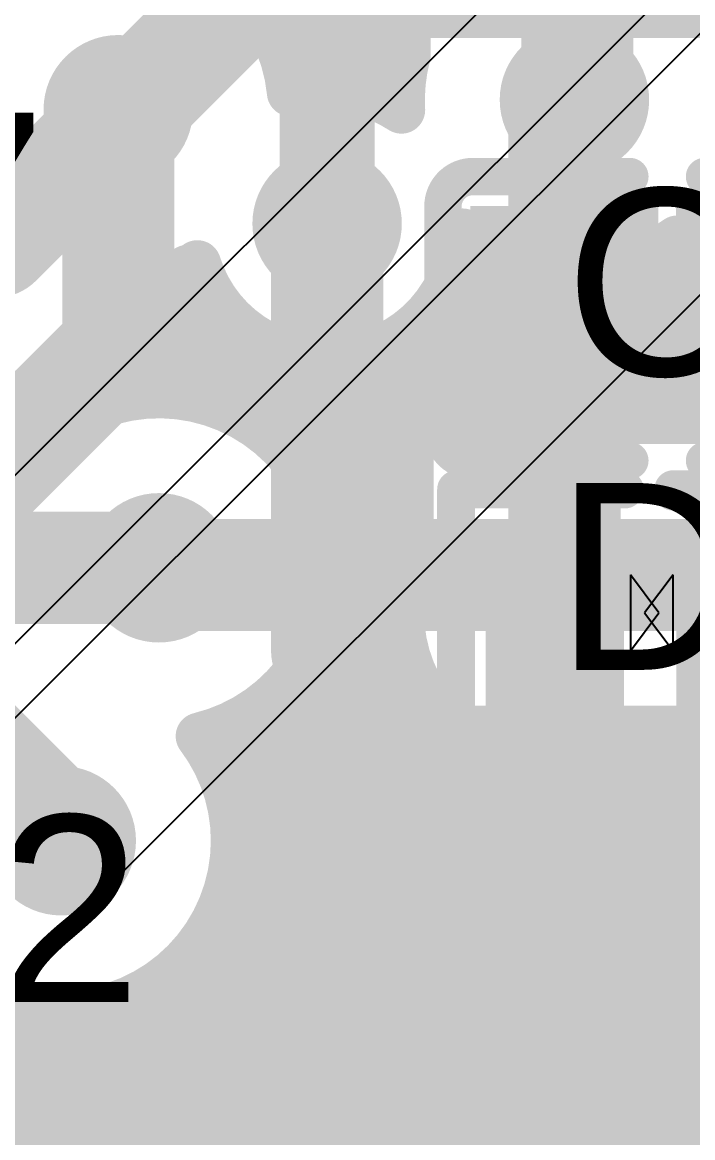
# Model space of a CAD drawing. Header units: inches. Extents: x 0 to 215, y 0 to 215.
# Drawn here: x 0.2459 to 0.3165, y 0.3897 to 0.5072 of the extents above; entities that cross this region are included whole.
import ezdxf

# ---------------------------------------------------------------- set-up
doc = ezdxf.new("R2010")
doc.units = ezdxf.units.IN
doc.header["$MEASUREMENT"] = 0
for name, color, linetype in [('BottomLayer', 5, 'Continuous'), ('BottomOverlay', 54, 'Continuous'), ('BottomSolder', 6, 'Continuous'), ('TopLayer', 1, 'Continuous'), ('TopOverlay', 2, 'Continuous'), ('TopPaste', 8, 'Continuous'), ('TopSolder', 216, 'Continuous'), ('ViaHoleLayer', 16, 'Continuous')]:
    doc.layers.add(name, color=color, linetype=linetype)
doc.styles.add('Arial', font='', dxfattribs={"height": 0.2})
doc.styles.get('Arial').set_extended_font_data('Arial')

# ---------------------------------------------------------------- blocks, each defined once
blk = doc.blocks.new('FBP4L_L1_0_W1_0_P0_65_BL_EP_9')
at = {"layer": 'TopSolder'}
for p in [(0.01713, 0.00539), (-0.0183, 0.00539), (-0.0183, -0.02218), (0.00729, -0.02218)]:
    blk.add_line(p, (-214.57936, -214.39436), dxfattribs=at)
blk = doc.blocks.new('BF82192__10')
at = {"layer": 'BottomSolder'}
blk.add_hatch(color=6, dxfattribs=at).paths.add_polyline_path([(-0.15754, -0.18707), (-0.15754, -0.14757), (-0.12592, -0.14757), (-0.12592, -0.18707)])
at = {"layer": 'BottomOverlay'}
blk.add_lwpolyline([(0.29565, -0.08636, 0.01, 0.01, -1), (-0.2949, -0.08636, 0.01, 0.01, 0)], format="xyseb", dxfattribs=at)
blk.add_lwpolyline([(0.29565, -0.08636, 0.01, 0.01, -1), (-0.2949, -0.08636, 0.01, 0.01, 0)], format="xyseb", dxfattribs=at)
blk = doc.blocks.new('D0201_BI_A_59')
at = {"layer": 'TopLayer'}
for points in [[(-0.01523, 0.00789), (-0.0046, 0.00789), (-0.0046, -0.00786), (-0.01523, -0.00786)], [(0.00485, 0.00789), (0.01548, 0.00789), (0.01548, -0.00786), (0.00485, -0.00786)]]:
    blk.add_hatch(color=1, dxfattribs=at).paths.add_polyline_path(points)
at = {"layer": 'TopPaste'}
for points in [[(-0.01523, 0.00789), (-0.0046, 0.00789), (-0.0046, -0.00786), (-0.01523, -0.00786)], [(0.00485, 0.00789), (0.01548, 0.00789), (0.01548, -0.00786), (0.00485, -0.00786)]]:
    blk.add_hatch(color=8, dxfattribs=at).paths.add_polyline_path(points)
at = {"layer": 'TopSolder'}
for points in [[(-0.0172, 0.00986), (-0.00263, 0.00986), (-0.00263, -0.00983), (-0.0172, -0.00983)], [(0.00288, 0.00986), (0.01745, 0.00986), (0.01745, -0.00983), (0.00288, -0.00983)]]:
    blk.add_hatch(color=216, dxfattribs=at).paths.add_polyline_path(points)
at = {"layer": 'TopOverlay'}
for p, q in [((0.00103, 0.00001), (-0.00197, 0.00401)), ((-0.00197, 0.00401), (-0.00197, -0.00399)), ((0.00253, 0.00401), (-0.00047, 0.00001)), ((0.00253, -0.00399), (0.00253, 0.00401)), ((-0.00197, -0.00399), (0.00103, 0.00001)), ((-0.00047, 0.00001), (0.00253, -0.00399))]:
    blk.add_line(p, q, dxfattribs=at)
for points in [[(-0.02032, 0.01301, 0.004, 0.004, 0), (-0.00257, 0.01301, 0.004, 0.004, 0)], [(-0.02032, 0.01001, 0.004, 0.004, 0), (-0.02032, 0.01301, 0.004, 0.004, 0)], [(0.00252, 0.01279, 0.004, 0.004, 0), (0.00257, 0.01304, 0.004, 0.004, 0)], [(0.00257, 0.01304, 0.004, 0.004, 0), (0.02032, 0.01304, 0.004, 0.004, 0)], [(0.02032, -0.01001, 0.004, 0.004, 0), (0.02032, 0.01304, 0.004, 0.004, 0)], [(-0.02032, -0.01304, 0.004, 0.004, 0), (-0.02032, 0.01001, 0.004, 0.004, 0)], [(0.02032, -0.01301, 0.004, 0.004, 0), (0.02032, -0.01001, 0.004, 0.004, 0)], [(-0.02032, -0.01304, 0.004, 0.004, 0), (-0.00257, -0.01304, 0.004, 0.004, 0)], [(-0.00257, -0.01304, 0.004, 0.004, 0), (-0.00252, -0.01279, 0.004, 0.004, 0)], [(0.00257, -0.01301, 0.004, 0.004, 0), (0.02032, -0.01301, 0.004, 0.004, 0)]]:
    blk.add_lwpolyline(points, format="xyseb", dxfattribs=at)
for points in [[(-0.02132, 0.01301, 0.002, 0.002, 1), (-0.01932, 0.01301, 0.002, 0.002, 1)], [(-0.02132, 0.01301, 0.002, 0.002, 1), (-0.01932, 0.01301, 0.002, 0.002, 1)], [(-0.00357, 0.01301, 0.002, 0.002, 1), (-0.00157, 0.01301, 0.002, 0.002, 1)], [(0.00152, 0.01279, 0.002, 0.002, 1), (0.00352, 0.01279, 0.002, 0.002, 1)], [(0.00157, 0.01304, 0.002, 0.002, 1), (0.00357, 0.01304, 0.002, 0.002, 1)], [(0.00157, 0.01304, 0.002, 0.002, 1), (0.00357, 0.01304, 0.002, 0.002, 1)], [(0.01932, 0.01304, 0.002, 0.002, 1), (0.02132, 0.01304, 0.002, 0.002, 1)], [(0.01932, 0.01304, 0.002, 0.002, 1), (0.02132, 0.01304, 0.002, 0.002, 1)], [(-0.02132, 0.01001, 0.002, 0.002, 1), (-0.01932, 0.01001, 0.002, 0.002, 1)], [(-0.02132, 0.01001, 0.002, 0.002, 1), (-0.01932, 0.01001, 0.002, 0.002, 1)], [(0.01932, -0.01001, 0.002, 0.002, 1), (0.02132, -0.01001, 0.002, 0.002, 1)], [(0.01932, -0.01001, 0.002, 0.002, 1), (0.02132, -0.01001, 0.002, 0.002, 1)], [(-0.02132, -0.01304, 0.002, 0.002, 1), (-0.01932, -0.01304, 0.002, 0.002, 1)], [(-0.02132, -0.01304, 0.002, 0.002, 1), (-0.01932, -0.01304, 0.002, 0.002, 1)], [(-0.00357, -0.01304, 0.002, 0.002, 1), (-0.00157, -0.01304, 0.002, 0.002, 1)], [(-0.00357, -0.01304, 0.002, 0.002, 1), (-0.00157, -0.01304, 0.002, 0.002, 1)], [(-0.00352, -0.01279, 0.002, 0.002, 1), (-0.00152, -0.01279, 0.002, 0.002, 1)], [(0.00157, -0.01301, 0.002, 0.002, 1), (0.00357, -0.01301, 0.002, 0.002, 1)], [(0.01932, -0.01301, 0.002, 0.002, 1), (0.02132, -0.01301, 0.002, 0.002, 1)], [(0.01932, -0.01301, 0.002, 0.002, 1), (0.02132, -0.01301, 0.002, 0.002, 1)]]:
    blk.add_lwpolyline(points, format="xyseb", close=True, dxfattribs=at)
blk = doc.blocks.new('C0201_71')
at = {"layer": 'TopLayer'}
for points in [[(-0.01673, 0.00787), (-0.00492, 0.00787), (-0.00492, -0.00787), (-0.01673, -0.00787)], [(0.00492, 0.00787), (0.01673, 0.00787), (0.01673, -0.00787), (0.00492, -0.00787)]]:
    blk.add_hatch(color=1, dxfattribs=at).paths.add_polyline_path(points)
at = {"layer": 'TopPaste'}
for points in [[(-0.01673, 0.00787), (-0.00492, 0.00787), (-0.00492, -0.00787), (-0.01673, -0.00787)], [(0.00492, 0.00787), (0.01673, 0.00787), (0.01673, -0.00787), (0.00492, -0.00787)]]:
    blk.add_hatch(color=8, dxfattribs=at).paths.add_polyline_path(points)
at = {"layer": 'TopSolder'}
for points in [[(-0.02073, 0.01187), (-0.00092, 0.01187), (-0.00092, -0.01187), (-0.02073, -0.01187)], [(0.00092, 0.01187), (0.02073, 0.01187), (0.02073, -0.01187), (0.00092, -0.01187)]]:
    blk.add_hatch(color=216, dxfattribs=at).paths.add_polyline_path(points)
at = {"layer": 'TopOverlay'}
for points in [[(-0.02362, 0.01181, 0.00394, 0.00394, -0.414214), (-0.02047, 0.01496, 0.00394, 0.00394, 0)], [(-0.02047, 0.01496, 0.00394, 0.00394, 0), (-0.01969, 0.01496, 0.00394, 0.00394, 0)], [(-0.01969, 0.01496, 0.00394, 0.00394, 0), (-0.00394, 0.01496, 0.00394, 0.00394, 0)], [(0.00394, 0.01496, 0.00394, 0.00394, 0), (0.01969, 0.01496, 0.00394, 0.00394, 0)], [(0.01969, 0.01496, 0.00394, 0.00394, 0), (0.02047, 0.01496, 0.00394, 0.00394, 0)], [(0.02047, 0.01496, 0.00394, 0.00394, -0.414214), (0.02362, 0.01181, 0.00394, 0.00394, 0)], [(-0.02362, -0.01181, 0.00394, 0.00394, 0), (-0.02362, 0.01181, 0.00394, 0.00394, 0)], [(0.02362, -0.01181, 0.00394, 0.00394, 0), (0.02362, 0.01181, 0.00394, 0.00394, 0)], [(-0.02047, -0.01496, 0.00394, 0.00394, -0.414214), (-0.02362, -0.01181, 0.00394, 0.00394, 0)], [(0.02362, -0.01181, 0.00394, 0.00394, -0.414214), (0.02047, -0.01496, 0.00394, 0.00394, 0)], [(-0.02047, -0.01496, 0.00394, 0.00394, 0), (-0.01969, -0.01496, 0.00394, 0.00394, 0)], [(-0.01969, -0.01496, 0.00394, 0.00394, 0), (-0.00394, -0.01496, 0.00394, 0.00394, 0)], [(0.00394, -0.01496, 0.00394, 0.00394, 0), (0.01969, -0.01496, 0.00394, 0.00394, 0)], [(0.01969, -0.01496, 0.00394, 0.00394, 0), (0.02047, -0.01496, 0.00394, 0.00394, 0)]]:
    blk.add_lwpolyline(points, format="xyseb", dxfattribs=at)
for points in [[(-0.02146, 0.01496, 0.00197, 0.00197, 1), (-0.01949, 0.01496, 0.00197, 0.00197, 1)], [(-0.02146, 0.01496, 0.00197, 0.00197, 1), (-0.01949, 0.01496, 0.00197, 0.00197, 1)], [(-0.02067, 0.01496, 0.00197, 0.00197, 1), (-0.0187, 0.01496, 0.00197, 0.00197, 1)], [(-0.02067, 0.01496, 0.00197, 0.00197, 1), (-0.0187, 0.01496, 0.00197, 0.00197, 1)], [(-0.00492, 0.01496, 0.00197, 0.00197, 1), (-0.00295, 0.01496, 0.00197, 0.00197, 1)], [(0.00295, 0.01496, 0.00197, 0.00197, 1), (0.00492, 0.01496, 0.00197, 0.00197, 1)], [(0.0187, 0.01496, 0.00197, 0.00197, 1), (0.02067, 0.01496, 0.00197, 0.00197, 1)], [(0.0187, 0.01496, 0.00197, 0.00197, 1), (0.02067, 0.01496, 0.00197, 0.00197, 1)], [(0.01949, 0.01496, 0.00197, 0.00197, 1), (0.02146, 0.01496, 0.00197, 0.00197, 1)], [(0.01949, 0.01496, 0.00197, 0.00197, 1), (0.02146, 0.01496, 0.00197, 0.00197, 1)], [(-0.02461, 0.01181, 0.00197, 0.00197, 1), (-0.02264, 0.01181, 0.00197, 0.00197, 1)], [(-0.02461, 0.01181, 0.00197, 0.00197, 1), (-0.02264, 0.01181, 0.00197, 0.00197, 1)], [(0.02264, 0.01181, 0.00197, 0.00197, 1), (0.02461, 0.01181, 0.00197, 0.00197, 1)], [(0.02264, 0.01181, 0.00197, 0.00197, 1), (0.02461, 0.01181, 0.00197, 0.00197, 1)], [(-0.02461, -0.01181, 0.00197, 0.00197, 1), (-0.02264, -0.01181, 0.00197, 0.00197, 1)], [(-0.02461, -0.01181, 0.00197, 0.00197, 1), (-0.02264, -0.01181, 0.00197, 0.00197, 1)], [(0.02264, -0.01181, 0.00197, 0.00197, 1), (0.02461, -0.01181, 0.00197, 0.00197, 1)], [(0.02264, -0.01181, 0.00197, 0.00197, 1), (0.02461, -0.01181, 0.00197, 0.00197, 1)], [(-0.02146, -0.01496, 0.00197, 0.00197, 1), (-0.01949, -0.01496, 0.00197, 0.00197, 1)], [(-0.02146, -0.01496, 0.00197, 0.00197, 1), (-0.01949, -0.01496, 0.00197, 0.00197, 1)], [(-0.02067, -0.01496, 0.00197, 0.00197, 1), (-0.0187, -0.01496, 0.00197, 0.00197, 1)], [(-0.02067, -0.01496, 0.00197, 0.00197, 1), (-0.0187, -0.01496, 0.00197, 0.00197, 1)], [(-0.00492, -0.01496, 0.00197, 0.00197, 1), (-0.00295, -0.01496, 0.00197, 0.00197, 1)], [(0.00295, -0.01496, 0.00197, 0.00197, 1), (0.00492, -0.01496, 0.00197, 0.00197, 1)], [(0.0187, -0.01496, 0.00197, 0.00197, 1), (0.02067, -0.01496, 0.00197, 0.00197, 1)], [(0.0187, -0.01496, 0.00197, 0.00197, 1), (0.02067, -0.01496, 0.00197, 0.00197, 1)], [(0.01949, -0.01496, 0.00197, 0.00197, 1), (0.02146, -0.01496, 0.00197, 0.00197, 1)], [(0.01949, -0.01496, 0.00197, 0.00197, 1), (0.02146, -0.01496, 0.00197, 0.00197, 1)]]:
    blk.add_lwpolyline(points, format="xyseb", close=True, dxfattribs=at)

msp = doc.modelspace()

# ---------------------------------------------------------------- hatches: boundary and pattern name
at = {"layer": 'BottomLayer'}
h = msp.add_hatch(color=5, dxfattribs=at)
edge = h.paths.add_edge_path()
edge.add_arc((0.30405, 0.49905), 0.00787, 0, 360)
h = msp.add_hatch(color=5, dxfattribs=at)
edge = h.paths.add_edge_path()
edge.add_arc((0.256, 0.498), 0.00787, 0, 360)
h = msp.add_hatch(color=5, dxfattribs=at)
edge = h.paths.add_edge_path()
edge.add_arc((0.278, 0.486), 0.00787, 0, 360)
h = msp.add_hatch(color=5, dxfattribs=at)
edge = h.paths.add_edge_path()
edge.add_arc((0.26028, 0.44975), 0.00787, 0, 360)
h = msp.add_hatch(color=5, dxfattribs=at)
edge = h.paths.add_edge_path()
edge.add_arc((0.25, 0.421), 0.00787, 0, 360)
at = {"layer": 'TopLayer'}
h = msp.add_hatch(color=1, dxfattribs=at)
edge = h.paths.add_edge_path()
edge.add_arc((0.30405, 0.49905), 0.00787, 0, 360)
h = msp.add_hatch(color=1, dxfattribs=at)
edge = h.paths.add_edge_path()
edge.add_arc((0.256, 0.498), 0.00787, 0, 360)
h = msp.add_hatch(color=1, dxfattribs=at)
edge = h.paths.add_edge_path()
edge.add_arc((0.278, 0.486), 0.00787, 0, 360)
h = msp.add_hatch(color=1, dxfattribs=at)
edge = h.paths.add_edge_path()
edge.add_arc((0.26028, 0.44975), 0.00787, 0, 360)
h = msp.add_hatch(color=1, dxfattribs=at)
edge = h.paths.add_edge_path()
edge.add_arc((0.25, 0.421), 0.00787, 0, 360)
at = {"layer": 'ViaHoleLayer'}
h = msp.add_hatch(color=16, dxfattribs=at)
edge = h.paths.add_edge_path()
edge.add_arc((0.30405, 0.49905), 0.00394, 0, 360)
h = msp.add_hatch(color=16, dxfattribs=at)
edge = h.paths.add_edge_path()
edge.add_arc((0.256, 0.498), 0.00394, 0, 360)
h = msp.add_hatch(color=16, dxfattribs=at)
edge = h.paths.add_edge_path()
edge.add_arc((0.278, 0.486), 0.00394, 0, 360)
h = msp.add_hatch(color=16, dxfattribs=at)
edge = h.paths.add_edge_path()
edge.add_arc((0.26028, 0.44975), 0.00394, 0, 360)
h = msp.add_hatch(color=16, dxfattribs=at)
edge = h.paths.add_edge_path()
edge.add_arc((0.25, 0.421), 0.00394, 0, 360)

# ---------------------------------------------------------------- linework, layer by layer
at = {"layer": 'BottomLayer'}
for points in [[(0.2864, 0.50368, 0.005, 0.005, 0), (0.2864, 0.54748, 0.005, 0.005, 0)], [(0.30435, 0.49935, 0.01181, 0.01181, 0), (0.30435, 0.525, 0.01181, 0.01181, 0)], [(0.23972, 0.48976, 0.005, 0.005, -1.204942), (0.27416, 0.49979, 0.005, 0.005, 0)], [(0.27241, 0.50598, 0.005, 0.005, 0), (0.2864, 0.50598, 0.005, 0.005, 0)], [(0.28583, 0.49798, 0.005, 0.005, -0.079023), (0.2864, 0.50368, 0.005, 0.005, 0)], [(0.30405, 0.49905, 0.01181, 0.01181, 0), (0.30435, 0.49935, 0.01181, 0.01181, 0)], [(0.27381, 0.50196, 0.005, 0.005, 0), (0.28603, 0.50196, 0.005, 0.005, 0)], [(0.256, 0.473, 0.01181, 0.01181, 0), (0.256, 0.498, 0.01181, 0.01181, 0)], [(0.27416, 0.49979, 0.005, 0.005, -0.215909), (0.28583, 0.49798, 0.005, 0.005, 0)], [(0.278, 0.486, 0.01, 0.01, 0), (0.278, 0.49781, 0.01, 0.01, 0)], [(0.34325, 0.4897, 0.005, 0.005, -0.490876), (0.31488, 0.48436, 0.005, 0.005, 0)], [(0.278, 0.47419, 0.01, 0.01, 0), (0.278, 0.486, 0.01, 0.01, 0)], [(0.29228, 0.4851, 0.005, 0.005, -0.520274), (0.27228, 0.47288, 0.005, 0.005, 0)], [(0.31488, 0.48436, 0.005, 0.005, -0.347013), (0.29228, 0.4851, 0.005, 0.005, 0)], [(0.29171, 0.48188, 0.005, 0.005, 0), (0.29785, 0.48188, 0.005, 0.005, 0)], [(0.31025, 0.48188, 0.005, 0.005, 0), (0.31844, 0.48188, 0.005, 0.005, 0)], [(0.28978, 0.47787, 0.005, 0.005, 0), (0.40985, 0.47787, 0.005, 0.005, 0)], [(0.238, 0.455, 0.01181, 0.01181, 0), (0.256, 0.473, 0.01181, 0.01181, 0)], [(0.28557, 0.47385, 0.005, 0.005, 0), (0.40583, 0.47385, 0.005, 0.005, 0)], [(0.27228, 0.47288, 0.005, 0.005, -0.122322), (0.27033, 0.46528, 0.005, 0.005, 0)], [(0.27228, 0.47288, 0.005, 0.005, -0.122322), (0.27033, 0.46528, 0.005, 0.005, 0)], [(0.27197, 0.46984, 0.005, 0.005, 0), (0.40181, 0.46984, 0.005, 0.005, 0)], [(0.27033, 0.46528, 0.005, 0.005, 0), (0.39726, 0.46528, 0.005, 0.005, 0)], [(0.27061, 0.46582, 0.005, 0.005, 0), (0.3978, 0.46582, 0.005, 0.005, 0)], [(0.26028, 0.44975, 0.01181, 0.01181, 0), (0.26104, 0.449, 0.01181, 0.01181, 0)], [(0.26104, 0.449, 0.01181, 0.01181, 0), (0.404, 0.449, 0.01181, 0.01181, 0)], [(0.238, 0.43407, 0.01181, 0.01181, 0), (0.25, 0.42207, 0.01181, 0.01181, 0)], [(0.26683, 0.43272, 0.005, 0.005, 0), (0.38693, 0.43272, 0.005, 0.005, 0)], [(0.26455, 0.43201, 0.005, 0.005, -0.163378), (0.26825, 0.421, 0.005, 0.005, 0)], [(0.26605, 0.42968, 0.005, 0.005, 0), (0.38147, 0.42968, 0.005, 0.005, 0)], [(0.25, 0.421, 0.01181, 0.01181, 0), (0.25, 0.42207, 0.01181, 0.01181, 0)], [(0.26764, 0.42566, 0.005, 0.005, 0), (0.37834, 0.42566, 0.005, 0.005, 0)], [(0.26824, 0.42165, 0.005, 0.005, 0), (0.37694, 0.42165, 0.005, 0.005, 0)], [(0.26825, 0.421, 0.005, 0.005, -0.890162), (0.23224, 0.4168, 0.005, 0.005, 0)], [(0.26793, 0.41763, 0.005, 0.005, 0), (0.34191, 0.41763, 0.005, 0.005, 0)], [(0.26669, 0.41362, 0.005, 0.005, 0), (0.34191, 0.41362, 0.005, 0.005, 0)], [(0.26425, 0.4096, 0.005, 0.005, 0), (0.34191, 0.4096, 0.005, 0.005, 0)], [(0.25977, 0.40559, 0.005, 0.005, 0), (0.34191, 0.40559, 0.005, 0.005, 0)], [(0.24046, 0.40157, 0.005, 0.005, 0), (0.34191, 0.40157, 0.005, 0.005, 0)], [(0.24178, 0.40009, 0.005, 0.005, 0), (0.26628, 0.37819, 0.005, 0.005, 0)], [(0.24462, 0.39755, 0.005, 0.005, 0), (0.34191, 0.39755, 0.005, 0.005, 0)], [(0.24911, 0.39354, 0.005, 0.005, 0), (0.34191, 0.39354, 0.005, 0.005, 0)], [(0.2536, 0.38952, 0.005, 0.005, 0), (0.34191, 0.38952, 0.005, 0.005, 0)]]:
    msp.add_lwpolyline(points, format="xyseb", dxfattribs=at)
for points in [[(0.27116, 0.50598, 0.0025, 0.0025, 1), (0.27366, 0.50598, 0.0025, 0.0025, 1)], [(0.28515, 0.50598, 0.0025, 0.0025, 1), (0.28765, 0.50598, 0.0025, 0.0025, 1)], [(0.28515, 0.50368, 0.0025, 0.0025, 1), (0.28765, 0.50368, 0.0025, 0.0025, 1)], [(0.28515, 0.50368, 0.0025, 0.0025, 1), (0.28765, 0.50368, 0.0025, 0.0025, 1)], [(0.30139, 0.49935, 0.00591, 0.00591, 1), (0.3073, 0.49935, 0.00591, 0.00591, 1)], [(0.30139, 0.49935, 0.00591, 0.00591, 1), (0.3073, 0.49935, 0.00591, 0.00591, 1)], [(0.27256, 0.50196, 0.0025, 0.0025, 1), (0.27506, 0.50196, 0.0025, 0.0025, 1)], [(0.28478, 0.50196, 0.0025, 0.0025, 1), (0.28728, 0.50196, 0.0025, 0.0025, 1)], [(0.30109, 0.49905, 0.00591, 0.00591, 1), (0.307, 0.49905, 0.00591, 0.00591, 1)], [(0.25305, 0.498, 0.00591, 0.00591, 1), (0.25895, 0.498, 0.00591, 0.00591, 1)], [(0.27291, 0.49979, 0.0025, 0.0025, 1), (0.27541, 0.49979, 0.0025, 0.0025, 1)], [(0.27291, 0.49979, 0.0025, 0.0025, 1), (0.27541, 0.49979, 0.0025, 0.0025, 1)], [(0.2755, 0.49781, 0.005, 0.005, 1), (0.2805, 0.49781, 0.005, 0.005, 1)], [(0.28458, 0.49798, 0.0025, 0.0025, 1), (0.28708, 0.49798, 0.0025, 0.0025, 1)], [(0.28458, 0.49798, 0.0025, 0.0025, 1), (0.28708, 0.49798, 0.0025, 0.0025, 1)], [(0.2755, 0.486, 0.005, 0.005, 1), (0.2805, 0.486, 0.005, 0.005, 1)], [(0.2755, 0.486, 0.005, 0.005, 1), (0.2805, 0.486, 0.005, 0.005, 1)], [(0.29103, 0.4851, 0.0025, 0.0025, 1), (0.29353, 0.4851, 0.0025, 0.0025, 1)], [(0.29103, 0.4851, 0.0025, 0.0025, 1), (0.29353, 0.4851, 0.0025, 0.0025, 1)], [(0.31363, 0.48436, 0.0025, 0.0025, 1), (0.31613, 0.48436, 0.0025, 0.0025, 1)], [(0.31363, 0.48436, 0.0025, 0.0025, 1), (0.31613, 0.48436, 0.0025, 0.0025, 1)], [(0.29046, 0.48188, 0.0025, 0.0025, 1), (0.29296, 0.48188, 0.0025, 0.0025, 1)], [(0.2966, 0.48188, 0.0025, 0.0025, 1), (0.2991, 0.48188, 0.0025, 0.0025, 1)], [(0.309, 0.48188, 0.0025, 0.0025, 1), (0.3115, 0.48188, 0.0025, 0.0025, 1)], [(0.31719, 0.48188, 0.0025, 0.0025, 1), (0.31969, 0.48188, 0.0025, 0.0025, 1)], [(0.28853, 0.47787, 0.0025, 0.0025, 1), (0.29103, 0.47787, 0.0025, 0.0025, 1)], [(0.25305, 0.473, 0.00591, 0.00591, 1), (0.25895, 0.473, 0.00591, 0.00591, 1)], [(0.25305, 0.473, 0.00591, 0.00591, 1), (0.25895, 0.473, 0.00591, 0.00591, 1)], [(0.2755, 0.47419, 0.005, 0.005, 1), (0.2805, 0.47419, 0.005, 0.005, 1)], [(0.28432, 0.47385, 0.0025, 0.0025, 1), (0.28682, 0.47385, 0.0025, 0.0025, 1)], [(0.27103, 0.47288, 0.0025, 0.0025, 1), (0.27353, 0.47288, 0.0025, 0.0025, 1)], [(0.27103, 0.47288, 0.0025, 0.0025, 1), (0.27353, 0.47288, 0.0025, 0.0025, 1)], [(0.27103, 0.47288, 0.0025, 0.0025, 1), (0.27353, 0.47288, 0.0025, 0.0025, 1)], [(0.27072, 0.46984, 0.0025, 0.0025, 1), (0.27322, 0.46984, 0.0025, 0.0025, 1)], [(0.26908, 0.46528, 0.0025, 0.0025, 1), (0.27158, 0.46528, 0.0025, 0.0025, 1)], [(0.26908, 0.46528, 0.0025, 0.0025, 1), (0.27158, 0.46528, 0.0025, 0.0025, 1)], [(0.26908, 0.46528, 0.0025, 0.0025, 1), (0.27158, 0.46528, 0.0025, 0.0025, 1)], [(0.26936, 0.46582, 0.0025, 0.0025, 1), (0.27186, 0.46582, 0.0025, 0.0025, 1)], [(0.25733, 0.44975, 0.00591, 0.00591, 1), (0.26324, 0.44975, 0.00591, 0.00591, 1)], [(0.25808, 0.449, 0.00591, 0.00591, 1), (0.26399, 0.449, 0.00591, 0.00591, 1)], [(0.25808, 0.449, 0.00591, 0.00591, 1), (0.26399, 0.449, 0.00591, 0.00591, 1)], [(0.26558, 0.43272, 0.0025, 0.0025, 1), (0.26808, 0.43272, 0.0025, 0.0025, 1)], [(0.2633, 0.43201, 0.0025, 0.0025, 1), (0.2658, 0.43201, 0.0025, 0.0025, 1)], [(0.2648, 0.42968, 0.0025, 0.0025, 1), (0.2673, 0.42968, 0.0025, 0.0025, 1)], [(0.24705, 0.42207, 0.00591, 0.00591, 1), (0.25295, 0.42207, 0.00591, 0.00591, 1)], [(0.24705, 0.42207, 0.00591, 0.00591, 1), (0.25295, 0.42207, 0.00591, 0.00591, 1)], [(0.26639, 0.42566, 0.0025, 0.0025, 1), (0.26889, 0.42566, 0.0025, 0.0025, 1)], [(0.24705, 0.421, 0.00591, 0.00591, 1), (0.25295, 0.421, 0.00591, 0.00591, 1)], [(0.26699, 0.42165, 0.0025, 0.0025, 1), (0.26949, 0.42165, 0.0025, 0.0025, 1)], [(0.267, 0.421, 0.0025, 0.0025, 1), (0.2695, 0.421, 0.0025, 0.0025, 1)], [(0.267, 0.421, 0.0025, 0.0025, 1), (0.2695, 0.421, 0.0025, 0.0025, 1)], [(0.26668, 0.41763, 0.0025, 0.0025, 1), (0.26918, 0.41763, 0.0025, 0.0025, 1)], [(0.26544, 0.41362, 0.0025, 0.0025, 1), (0.26794, 0.41362, 0.0025, 0.0025, 1)], [(0.263, 0.4096, 0.0025, 0.0025, 1), (0.2655, 0.4096, 0.0025, 0.0025, 1)], [(0.25852, 0.40559, 0.0025, 0.0025, 1), (0.26102, 0.40559, 0.0025, 0.0025, 1)], [(0.24337, 0.39755, 0.0025, 0.0025, 1), (0.24587, 0.39755, 0.0025, 0.0025, 1)], [(0.24786, 0.39354, 0.0025, 0.0025, 1), (0.25036, 0.39354, 0.0025, 0.0025, 1)], [(0.25235, 0.38952, 0.0025, 0.0025, 1), (0.25485, 0.38952, 0.0025, 0.0025, 1)]]:
    msp.add_lwpolyline(points, format="xyseb", close=True, dxfattribs=at)
at = {"layer": 'TopLayer'}
for points in [[(0.24314, 0.48414, 0.01181, 0.01181, 0), (0.29, 0.531, 0.01181, 0.01181, 0)], [(0.31617, 0.51269, 0.005, 0.005, -0.615244), (0.34525, 0.498, 0.005, 0.005, 0)], [(0.30405, 0.49798, 0.01181, 0.01181, 0), (0.30405, 0.49905, 0.01181, 0.01181, 0)], [(0.303, 0.49693, 0.01181, 0.01181, 0), (0.30405, 0.49798, 0.01181, 0.01181, 0)], [(0.303, 0.44738, 0.01181, 0.01181, 0), (0.303, 0.49693, 0.01181, 0.01181, 0)], [(0.278, 0.441, 0.01181, 0.01181, 0), (0.278, 0.486, 0.01181, 0.01181, 0)], [(0.21414, 0.48414, 0.01181, 0.01181, 0), (0.24314, 0.48414, 0.01181, 0.01181, 0)], [(0.278, 0.47419, 0.01, 0.01, 0), (0.278, 0.486, 0.01, 0.01, 0)], [(0.28672, 0.47465, 0.005, 0.005, -0.522382), (0.26433, 0.48176, 0.005, 0.005, 0)], [(0.25468, 0.47266, 0.005, 0.005, 0), (0.2633, 0.48127, 0.005, 0.005, 0)], [(0.25989, 0.47787, 0.005, 0.005, 0), (0.26622, 0.47787, 0.005, 0.005, 0)], [(0.28672, 0.452, 0.005, 0.005, 0), (0.28672, 0.47465, 0.005, 0.005, 0)], [(0.25588, 0.47385, 0.005, 0.005, 0), (0.27043, 0.47385, 0.005, 0.005, 0)], [(0.25468, 0.47266, 0.005, 0.005, -0.199638), (0.24314, 0.46786, 0.005, 0.005, 0)], [(0.25465, 0.47262, 0.005, 0.005, -0.198912), (0.24314, 0.46786, 0.005, 0.005, 0)], [(0.25092, 0.46984, 0.005, 0.005, 0), (0.28672, 0.46984, 0.005, 0.005, 0)], [(0.25204, 0.46603, 0.005, 0.005, -0.559216), (0.27853, 0.44975, 0.005, 0.005, 0)], [(0.23914, 0.46603, 0.005, 0.005, 0), (0.25204, 0.46603, 0.005, 0.005, 0)], [(0.26893, 0.46582, 0.005, 0.005, 0), (0.28672, 0.46582, 0.005, 0.005, 0)], [(0.27398, 0.46181, 0.005, 0.005, 0), (0.28672, 0.46181, 0.005, 0.005, 0)], [(0.27667, 0.45779, 0.005, 0.005, 0), (0.28672, 0.45779, 0.005, 0.005, 0)], [(0.27808, 0.45377, 0.005, 0.005, 0), (0.28672, 0.45377, 0.005, 0.005, 0)], [(0.23656, 0.44975, 0.01181, 0.01181, 0), (0.26028, 0.44975, 0.01181, 0.01181, 0)], [(0.28572, 0.44638, 0.005, 0.005, -0.08831), (0.28672, 0.452, 0.005, 0.005, 0)], [(0.28572, 0.44638, 0.005, 0.005, -0.08831), (0.28672, 0.452, 0.005, 0.005, 0)], [(0.302, 0.44638, 0.01181, 0.01181, 0), (0.303, 0.44738, 0.01181, 0.01181, 0)], [(0.27853, 0.44975, 0.005, 0.005, -0.346645), (0.26455, 0.43201, 0.005, 0.005, 0)], [(0.27853, 0.44976, 0.005, 0.005, 0), (0.28608, 0.44976, 0.005, 0.005, 0)], [(0.302, 0.445, 0.01181, 0.01181, 0), (0.302, 0.44638, 0.01181, 0.01181, 0)], [(0.27809, 0.44574, 0.005, 0.005, 0), (0.28572, 0.44574, 0.005, 0.005, 0)], [(0.278, 0.441, 0.01181, 0.01181, 0), (0.296, 0.423, 0.01181, 0.01181, 0)], [(0.29025, 0.43373, 0.005, 0.005, -0.193426), (0.28572, 0.445, 0.005, 0.005, 0)], [(0.27667, 0.44173, 0.005, 0.005, 0), (0.28605, 0.44173, 0.005, 0.005, 0)], [(0.27399, 0.43771, 0.005, 0.005, 0), (0.28744, 0.43771, 0.005, 0.005, 0)], [(0.26895, 0.4337, 0.005, 0.005, 0), (0.29025, 0.4337, 0.005, 0.005, 0)], [(0.29025, 0.43069, 0.005, 0.005, 0), (0.29025, 0.43373, 0.005, 0.005, 0)], [(0.29424, 0.43069, 0.005, 0.005, -0.077571), (0.29025, 0.43373, 0.005, 0.005, 0)], [(0.26455, 0.43201, 0.005, 0.005, -0.163378), (0.26825, 0.421, 0.005, 0.005, 0)], [(0.29025, 0.43069, 0.005, 0.005, 0), (0.29424, 0.43069, 0.005, 0.005, 0)], [(0.30976, 0.43069, 0.005, 0.005, -0.253673), (0.29424, 0.43069, 0.005, 0.005, 0)], [(0.31032, 0.43069, 0.005, 0.005, 0), (0.31375, 0.43069, 0.005, 0.005, 0)], [(0.31032, 0.43069, 0.005, 0.005, 0), (0.31375, 0.43069, 0.005, 0.005, 0)], [(0.31375, 0.43069, 0.005, 0.005, 0), (0.33383, 0.43069, 0.005, 0.005, 0)], [(0.26605, 0.42968, 0.005, 0.005, 0), (0.29649, 0.42968, 0.005, 0.005, 0)], [(0.30751, 0.42968, 0.005, 0.005, 0), (0.38147, 0.42968, 0.005, 0.005, 0)], [(0.296, 0.423, 0.01181, 0.01181, 0), (0.332, 0.423, 0.01181, 0.01181, 0)], [(0.26764, 0.42566, 0.005, 0.005, 0), (0.37834, 0.42566, 0.005, 0.005, 0)], [(0.223, 0.421, 0.01181, 0.01181, 0), (0.25, 0.421, 0.01181, 0.01181, 0)], [(0.26824, 0.42165, 0.005, 0.005, 0), (0.37694, 0.42165, 0.005, 0.005, 0)], [(0.26825, 0.421, 0.005, 0.005, -0.559216), (0.24176, 0.40472, 0.005, 0.005, 0)], [(0.26793, 0.41763, 0.005, 0.005, 0), (0.37675, 0.41763, 0.005, 0.005, 0)], [(0.26669, 0.41362, 0.005, 0.005, 0), (0.37774, 0.41362, 0.005, 0.005, 0)], [(0.26425, 0.4096, 0.005, 0.005, 0), (0.38021, 0.4096, 0.005, 0.005, 0)], [(0.25977, 0.40559, 0.005, 0.005, 0), (0.38601, 0.40559, 0.005, 0.005, 0)], [(0.23913, 0.40157, 0.005, 0.005, 0), (0.39367, 0.40157, 0.005, 0.005, 0)], [(0.23928, 0.39755, 0.005, 0.005, 0), (0.39367, 0.39755, 0.005, 0.005, 0)], [(0.23928, 0.39354, 0.005, 0.005, 0), (0.38966, 0.39354, 0.005, 0.005, 0)], [(0.23928, 0.38952, 0.005, 0.005, 0), (0.38599, 0.38952, 0.005, 0.005, 0)]]:
    msp.add_lwpolyline(points, format="xyseb", dxfattribs=at)
for points in [[(0.30109, 0.49905, 0.00591, 0.00591, 1), (0.307, 0.49905, 0.00591, 0.00591, 1)], [(0.30109, 0.49798, 0.00591, 0.00591, 1), (0.307, 0.49798, 0.00591, 0.00591, 1)], [(0.30109, 0.49798, 0.00591, 0.00591, 1), (0.307, 0.49798, 0.00591, 0.00591, 1)], [(0.30005, 0.49693, 0.00591, 0.00591, 1), (0.30595, 0.49693, 0.00591, 0.00591, 1)], [(0.30005, 0.49693, 0.00591, 0.00591, 1), (0.30595, 0.49693, 0.00591, 0.00591, 1)], [(0.27505, 0.486, 0.00591, 0.00591, 1), (0.28095, 0.486, 0.00591, 0.00591, 1)], [(0.24018, 0.48414, 0.00591, 0.00591, 1), (0.24609, 0.48414, 0.00591, 0.00591, 1)], [(0.24018, 0.48414, 0.00591, 0.00591, 1), (0.24609, 0.48414, 0.00591, 0.00591, 1)], [(0.2755, 0.486, 0.005, 0.005, 1), (0.2805, 0.486, 0.005, 0.005, 1)], [(0.26308, 0.48176, 0.0025, 0.0025, 1), (0.26558, 0.48176, 0.0025, 0.0025, 1)], [(0.26205, 0.48127, 0.0025, 0.0025, 1), (0.26455, 0.48127, 0.0025, 0.0025, 1)], [(0.25864, 0.47787, 0.0025, 0.0025, 1), (0.26114, 0.47787, 0.0025, 0.0025, 1)], [(0.26497, 0.47787, 0.0025, 0.0025, 1), (0.26747, 0.47787, 0.0025, 0.0025, 1)], [(0.2755, 0.47419, 0.005, 0.005, 1), (0.2805, 0.47419, 0.005, 0.005, 1)], [(0.28547, 0.47465, 0.0025, 0.0025, 1), (0.28797, 0.47465, 0.0025, 0.0025, 1)], [(0.28547, 0.47465, 0.0025, 0.0025, 1), (0.28797, 0.47465, 0.0025, 0.0025, 1)], [(0.25463, 0.47385, 0.0025, 0.0025, 1), (0.25713, 0.47385, 0.0025, 0.0025, 1)], [(0.26918, 0.47385, 0.0025, 0.0025, 1), (0.27168, 0.47385, 0.0025, 0.0025, 1)], [(0.2534, 0.47262, 0.0025, 0.0025, 1), (0.2559, 0.47262, 0.0025, 0.0025, 1)], [(0.25343, 0.47266, 0.0025, 0.0025, 1), (0.25593, 0.47266, 0.0025, 0.0025, 1)], [(0.25343, 0.47266, 0.0025, 0.0025, 1), (0.25593, 0.47266, 0.0025, 0.0025, 1)], [(0.24967, 0.46984, 0.0025, 0.0025, 1), (0.25217, 0.46984, 0.0025, 0.0025, 1)], [(0.28547, 0.46984, 0.0025, 0.0025, 1), (0.28797, 0.46984, 0.0025, 0.0025, 1)], [(0.25079, 0.46603, 0.0025, 0.0025, 1), (0.25329, 0.46603, 0.0025, 0.0025, 1)], [(0.25079, 0.46603, 0.0025, 0.0025, 1), (0.25329, 0.46603, 0.0025, 0.0025, 1)], [(0.26768, 0.46582, 0.0025, 0.0025, 1), (0.27018, 0.46582, 0.0025, 0.0025, 1)], [(0.28547, 0.46582, 0.0025, 0.0025, 1), (0.28797, 0.46582, 0.0025, 0.0025, 1)], [(0.27274, 0.46181, 0.0025, 0.0025, 1), (0.27524, 0.46181, 0.0025, 0.0025, 1)], [(0.28547, 0.46181, 0.0025, 0.0025, 1), (0.28797, 0.46181, 0.0025, 0.0025, 1)], [(0.27542, 0.45779, 0.0025, 0.0025, 1), (0.27792, 0.45779, 0.0025, 0.0025, 1)], [(0.28547, 0.45779, 0.0025, 0.0025, 1), (0.28797, 0.45779, 0.0025, 0.0025, 1)], [(0.27683, 0.45377, 0.0025, 0.0025, 1), (0.27933, 0.45377, 0.0025, 0.0025, 1)], [(0.28547, 0.45377, 0.0025, 0.0025, 1), (0.28797, 0.45377, 0.0025, 0.0025, 1)], [(0.25733, 0.44975, 0.00591, 0.00591, 1), (0.26324, 0.44975, 0.00591, 0.00591, 1)], [(0.28547, 0.452, 0.0025, 0.0025, 1), (0.28797, 0.452, 0.0025, 0.0025, 1)], [(0.28547, 0.452, 0.0025, 0.0025, 1), (0.28797, 0.452, 0.0025, 0.0025, 1)], [(0.28547, 0.452, 0.0025, 0.0025, 1), (0.28797, 0.452, 0.0025, 0.0025, 1)], [(0.30005, 0.44738, 0.00591, 0.00591, 1), (0.30595, 0.44738, 0.00591, 0.00591, 1)], [(0.30005, 0.44738, 0.00591, 0.00591, 1), (0.30595, 0.44738, 0.00591, 0.00591, 1)], [(0.27728, 0.44976, 0.0025, 0.0025, 1), (0.27978, 0.44976, 0.0025, 0.0025, 1)], [(0.27728, 0.44975, 0.0025, 0.0025, 1), (0.27978, 0.44975, 0.0025, 0.0025, 1)], [(0.27728, 0.44975, 0.0025, 0.0025, 1), (0.27978, 0.44975, 0.0025, 0.0025, 1)], [(0.28483, 0.44976, 0.0025, 0.0025, 1), (0.28733, 0.44976, 0.0025, 0.0025, 1)], [(0.29905, 0.44638, 0.00591, 0.00591, 1), (0.30495, 0.44638, 0.00591, 0.00591, 1)], [(0.29905, 0.44638, 0.00591, 0.00591, 1), (0.30495, 0.44638, 0.00591, 0.00591, 1)], [(0.29905, 0.445, 0.00591, 0.00591, 1), (0.30495, 0.445, 0.00591, 0.00591, 1)], [(0.28447, 0.44638, 0.0025, 0.0025, 1), (0.28697, 0.44638, 0.0025, 0.0025, 1)], [(0.28447, 0.44638, 0.0025, 0.0025, 1), (0.28697, 0.44638, 0.0025, 0.0025, 1)], [(0.27684, 0.44574, 0.0025, 0.0025, 1), (0.27934, 0.44574, 0.0025, 0.0025, 1)], [(0.28447, 0.44574, 0.0025, 0.0025, 1), (0.28697, 0.44574, 0.0025, 0.0025, 1)], [(0.27505, 0.441, 0.00591, 0.00591, 1), (0.28095, 0.441, 0.00591, 0.00591, 1)], [(0.27505, 0.441, 0.00591, 0.00591, 1), (0.28095, 0.441, 0.00591, 0.00591, 1)], [(0.28447, 0.445, 0.0025, 0.0025, 1), (0.28697, 0.445, 0.0025, 0.0025, 1)], [(0.27542, 0.44173, 0.0025, 0.0025, 1), (0.27792, 0.44173, 0.0025, 0.0025, 1)], [(0.2848, 0.44173, 0.0025, 0.0025, 1), (0.2873, 0.44173, 0.0025, 0.0025, 1)], [(0.27274, 0.43771, 0.0025, 0.0025, 1), (0.27524, 0.43771, 0.0025, 0.0025, 1)], [(0.28619, 0.43771, 0.0025, 0.0025, 1), (0.28869, 0.43771, 0.0025, 0.0025, 1)], [(0.2677, 0.4337, 0.0025, 0.0025, 1), (0.2702, 0.4337, 0.0025, 0.0025, 1)], [(0.289, 0.43373, 0.0025, 0.0025, 1), (0.2915, 0.43373, 0.0025, 0.0025, 1)], [(0.289, 0.43373, 0.0025, 0.0025, 1), (0.2915, 0.43373, 0.0025, 0.0025, 1)], [(0.289, 0.43373, 0.0025, 0.0025, 1), (0.2915, 0.43373, 0.0025, 0.0025, 1)], [(0.289, 0.4337, 0.0025, 0.0025, 1), (0.2915, 0.4337, 0.0025, 0.0025, 1)], [(0.2633, 0.43201, 0.0025, 0.0025, 1), (0.2658, 0.43201, 0.0025, 0.0025, 1)], [(0.2633, 0.43201, 0.0025, 0.0025, 1), (0.2658, 0.43201, 0.0025, 0.0025, 1)], [(0.289, 0.43069, 0.0025, 0.0025, 1), (0.2915, 0.43069, 0.0025, 0.0025, 1)], [(0.289, 0.43069, 0.0025, 0.0025, 1), (0.2915, 0.43069, 0.0025, 0.0025, 1)], [(0.29299, 0.43069, 0.0025, 0.0025, 1), (0.29549, 0.43069, 0.0025, 0.0025, 1)], [(0.29299, 0.43069, 0.0025, 0.0025, 1), (0.29549, 0.43069, 0.0025, 0.0025, 1)], [(0.29299, 0.43069, 0.0025, 0.0025, 1), (0.29549, 0.43069, 0.0025, 0.0025, 1)], [(0.30851, 0.43069, 0.0025, 0.0025, 1), (0.31101, 0.43069, 0.0025, 0.0025, 1)], [(0.30907, 0.43069, 0.0025, 0.0025, 1), (0.31157, 0.43069, 0.0025, 0.0025, 1)], [(0.30907, 0.43069, 0.0025, 0.0025, 1), (0.31157, 0.43069, 0.0025, 0.0025, 1)], [(0.3125, 0.43069, 0.0025, 0.0025, 1), (0.315, 0.43069, 0.0025, 0.0025, 1)], [(0.3125, 0.43069, 0.0025, 0.0025, 1), (0.315, 0.43069, 0.0025, 0.0025, 1)], [(0.3125, 0.43069, 0.0025, 0.0025, 1), (0.315, 0.43069, 0.0025, 0.0025, 1)], [(0.2648, 0.42968, 0.0025, 0.0025, 1), (0.2673, 0.42968, 0.0025, 0.0025, 1)], [(0.29524, 0.42968, 0.0025, 0.0025, 1), (0.29774, 0.42968, 0.0025, 0.0025, 1)], [(0.30626, 0.42968, 0.0025, 0.0025, 1), (0.30876, 0.42968, 0.0025, 0.0025, 1)], [(0.29305, 0.423, 0.00591, 0.00591, 1), (0.29895, 0.423, 0.00591, 0.00591, 1)], [(0.29305, 0.423, 0.00591, 0.00591, 1), (0.29895, 0.423, 0.00591, 0.00591, 1)], [(0.26639, 0.42566, 0.0025, 0.0025, 1), (0.26889, 0.42566, 0.0025, 0.0025, 1)], [(0.24705, 0.421, 0.00591, 0.00591, 1), (0.25295, 0.421, 0.00591, 0.00591, 1)], [(0.26699, 0.42165, 0.0025, 0.0025, 1), (0.26949, 0.42165, 0.0025, 0.0025, 1)], [(0.267, 0.421, 0.0025, 0.0025, 1), (0.2695, 0.421, 0.0025, 0.0025, 1)], [(0.267, 0.421, 0.0025, 0.0025, 1), (0.2695, 0.421, 0.0025, 0.0025, 1)], [(0.26668, 0.41763, 0.0025, 0.0025, 1), (0.26918, 0.41763, 0.0025, 0.0025, 1)], [(0.26544, 0.41362, 0.0025, 0.0025, 1), (0.26794, 0.41362, 0.0025, 0.0025, 1)], [(0.263, 0.4096, 0.0025, 0.0025, 1), (0.2655, 0.4096, 0.0025, 0.0025, 1)], [(0.25852, 0.40559, 0.0025, 0.0025, 1), (0.26102, 0.40559, 0.0025, 0.0025, 1)]]:
    msp.add_lwpolyline(points, format="xyseb", close=True, dxfattribs=at)

# ---------------------------------------------------------------- block references
at = {"rotation": 180}
msp.add_blockref('FBP4L_L1_0_W1_0_P0_65_BL_EP_9', (0.169, 0.354), dxfattribs=at)
for name, p in [('BF82192__10', (0.44638, 0.69262)), ('C0201_71', (0.31382, 0.476)), ('D0201_BI_A_59', (0.31191, 0.44499))]:
    msp.add_blockref(name, p)

# ---------------------------------------------------------------- texts
at = {"layer": 'TopOverlay', "style": 'Arial'}
for s, p in [('TP7', (0.198, 0.478)), ('C2', (0.303, 0.47)), ('D2', (0.302, 0.439)), ('R22', (0.208, 0.404))]:
    msp.add_text(s, height=0.019685, dxfattribs=at).set_placement(p)

doc.saveas('drawing.dxf')
